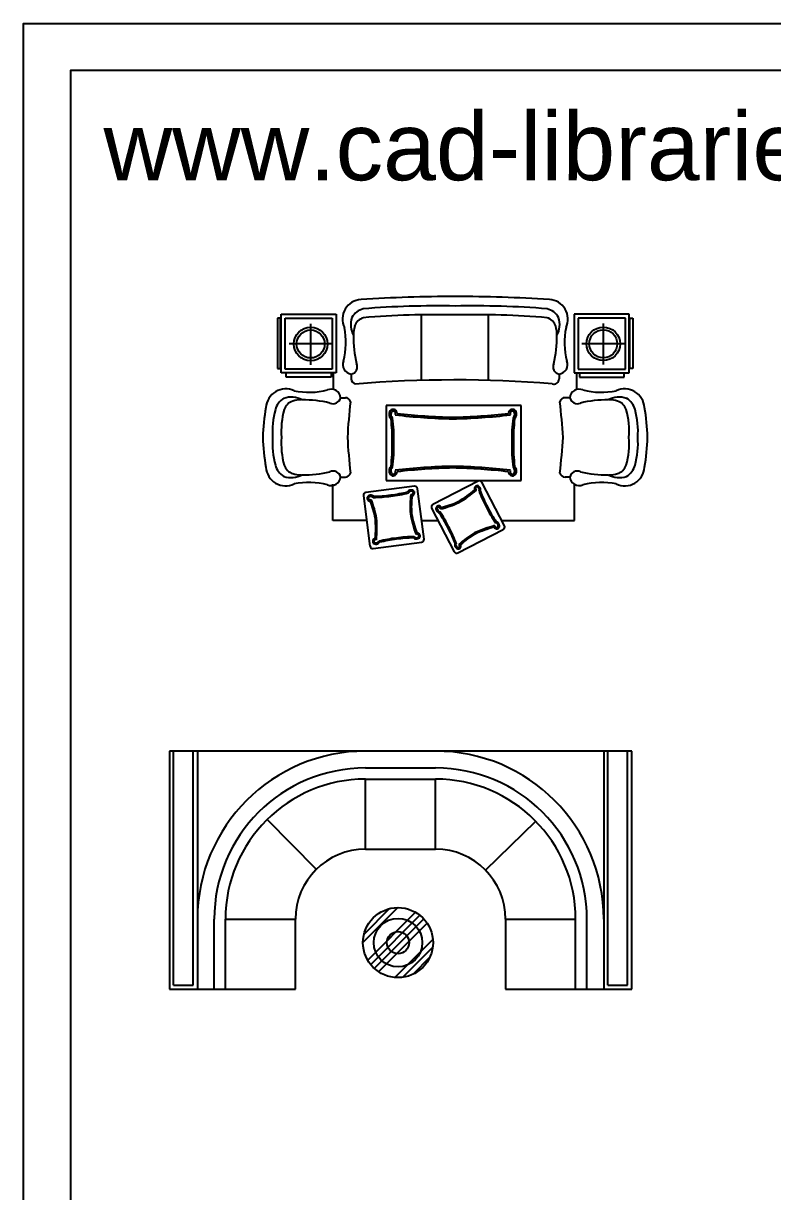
# Model space of a CAD drawing. Header units: inches. Extents: x 10.1 to 52.6, y 12.1 to 36.9.
# Drawn here: x 31.62 to 36.97, y 28.52 to 36.86 of the extents above; entities that cross this region are included whole.
import ezdxf

# ---------------------------------------------------------------- set-up
doc = ezdxf.new("R2010")
doc.units = ezdxf.units.IN
doc.header["$MEASUREMENT"] = 0
for name, color, linetype in [('02', 2, 'Continuous'), ('4', 4, 'Continuous'), ('kadrbm', 4, 'Continuous')]:
    doc.layers.add(name, color=color, linetype=linetype)
doc.styles.add('bmmm', font='swissel.ttf')

# ---------------------------------------------------------------- blocks, each defined once
blk = doc.blocks.new('kadrbm')
at = {"layer": 'kadrbm', "color": 4}
blk.add_lwpolyline([(0, 0), (0, 24.7972), (21, 24.7972), (21, 0), (0, 0)], close=True, dxfattribs=at)
blk.add_lwpolyline([(20.6631, 0.3257), (20.6631, 24.4603), (0.3369, 24.4603), (0.3369, 0.3257), (20.6631, 0.3257)], dxfattribs=at)
at = {"layer": 'kadrbm', "color": 211, "true_color": 0xf674fb, "style": 'bmmm'}
blk.add_text('www.cad-libraries.blogspot.com', height=0.485134, dxfattribs=at).set_placement((0.5726, 23.6772))

msp = doc.modelspace()

# ---------------------------------------------------------------- linework, layer by layer
at = {"layer": '02'}
for p, q in [((34.4619, 34.783), (34.4619, 34.315)), ((34.9383, 34.7831), (34.9383, 34.315)), ((33.4576, 34.76), (33.4351, 34.76)), ((33.4351, 34.76), (33.4351, 34.4)), ((33.4576, 34.4), (33.4576, 34.76)), ((33.4891, 34.76), (33.8266, 34.76)), ((33.4891, 34.3955), (33.4891, 34.76)), ((33.6719, 34.7199), (33.6719, 34.4266)), ((33.8266, 34.76), (33.8266, 34.3955)), ((35.5812, 34.76), (35.5812, 34.3955)), ((35.9187, 34.76), (35.5812, 34.76)), ((35.7609, 34.7208), (35.7609, 34.4275)), ((35.9187, 34.3955), (35.9187, 34.76)), ((35.9502, 34.4), (35.9502, 34.76)), ((35.9502, 34.76), (35.9727, 34.76)), ((35.9727, 34.76), (35.9727, 34.4)), ((33.8285, 34.5751), (33.5191, 34.5751)), ((35.9174, 34.576), (35.608, 34.576)), ((33.4351, 34.4), (33.4576, 34.4)), ((33.8266, 34.3955), (33.4891, 34.3955)), ((33.4981, 34.337), (33.4981, 34.3685)), ((33.8176, 34.3685), (33.8176, 34.337)), ((33.8351, 34.2503), (33.8351, 34.3685)), ((35.5727, 34.2503), (35.5727, 34.3685)), ((35.5812, 34.3955), (35.9187, 34.3955)), ((35.5902, 34.3685), (35.5902, 34.337)), ((35.9097, 34.337), (35.9097, 34.3685)), ((35.9727, 34.4), (35.9502, 34.4)), ((33.8176, 34.337), (33.4981, 34.337)), ((35.5902, 34.337), (35.9097, 34.337)), ((33.8301, 33.3157), (33.8314, 33.5735)), ((35.5561, 33.3157), (35.5547, 33.5735)), ((34.0717, 33.3157), (33.8301, 33.3157)), ((34.4641, 33.3157), (34.5804, 33.3157)), ((35.035, 33.3157), (35.5561, 33.3157)), ((32.6938, 29.9985), (32.6938, 31.6685)), ((32.8338, 29.9985), (32.8338, 31.6685)), ((35.7938, 29.9985), (35.7938, 31.6685)), ((35.9338, 29.9985), (35.9338, 31.6685)), ((34.0638, 31.5485), (34.5638, 31.5485)), ((34.0638, 31.4685), (34.5638, 31.4685)), ((34.0638, 30.9685), (34.0638, 31.4685)), ((34.5638, 30.9685), (34.5638, 31.4685)), ((33.7128, 30.8245), (33.3617, 31.1806)), ((34.9211, 30.8182), (35.2784, 31.168)), ((34.2954, 30.5515), (34.0457, 30.3017)), ((34.2349, 30.544), (34.0532, 30.3623)), ((32.9838, 29.9685), (32.9838, 30.4685)), ((33.0638, 30.4685), (33.5638, 30.4685)), ((34.4209, 30.5179), (34.0793, 30.1763)), ((34.4524, 30.4963), (34.1009, 30.1448)), ((34.4798, 30.4706), (34.1265, 30.1174)), ((34.5031, 30.441), (34.1562, 30.094)), ((35.0638, 30.4685), (35.5638, 30.4685)), ((35.5638, 29.9685), (35.5638, 30.4685)), ((35.6438, 29.9685), (35.6438, 30.4685)), ((34.5447, 30.3235), (34.2737, 30.0525)), ((34.5436, 30.2693), (34.3278, 30.0536)), ((34.5215, 30.1941), (34.403, 30.0757)), ((32.6938, 29.9985), (32.8338, 29.9985)), ((35.7938, 29.9985), (35.9338, 29.9985))]:
    msp.add_line(p, q, dxfattribs=at)
for centre, radius in [((33.6719, 34.5751), 0.12), ((35.7609, 34.576), 0.12), ((33.6719, 34.5751), 0.1), ((35.7609, 34.576), 0.1), ((34.2957, 30.3015), 0.173), ((34.2957, 30.3015), 0.0795)]:
    msp.add_circle(centre, radius, dxfattribs=at)
for centre, radius, start, end in [((34.0798, 34.6987), 0.131, 104.33173, 149.82009), ((34.5651, 28.522), 6.3248, 88.74226, 94.69516), ((34.5651, 28.459), 6.3248, 88.74226, 94.69516), ((34.8427, 28.522), 6.3248, 85.30484, 91.25774), ((34.8427, 28.459), 6.3248, 85.30484, 91.25774), ((35.328, 34.6987), 0.131, 30.17991, 75.66827), ((34.1191, 34.7129), 0.161, 161.28326, 209.11196), ((34.1388, 34.6498), 0.161, 161.28326, 183.3042), ((34.0779, 34.6709), 0.0967, 108.44315, 161.52166), ((35.3299, 34.6709), 0.0967, 18.47834, 71.55685), ((35.269, 34.6498), 0.161, 356.6958, 18.71674), ((35.2888, 34.7129), 0.161, 330.88804, 18.71674), ((34.7397, 34.6168), 0.7616, 178.66854, 193.7703), ((34.6681, 34.6168), 0.7616, 346.2297, 1.33146), ((33.9514, 34.4128), 0.0537, 281.35166, 25.01096), ((35.4565, 34.4128), 0.0537, 154.98904, 258.64834), ((33.5328, 34.0344), 0.161, 60.88804, 108.71674), ((35.875, 34.0344), 0.161, 71.28326, 119.11196), ((33.547, 34.0737), 0.131, 120.17991, 165.66827), ((33.5748, 34.0755), 0.0967, 108.47834, 161.55685), ((33.5958, 34.0147), 0.161, 86.6958, 108.71674), ((33.6288, 33.4137), 0.7616, 76.2297, 91.33146), ((33.8328, 34.2021), 0.0537, 244.98904, 348.64834), ((35.575, 34.2021), 0.0537, 191.35166, 295.01096), ((35.779, 33.4137), 0.7616, 88.66854, 103.7703), ((35.812, 34.0147), 0.161, 71.28326, 93.3042), ((35.833, 34.0755), 0.0967, 18.44315, 71.52166), ((35.8609, 34.0737), 0.131, 14.33173, 59.82009), ((33.9821, 33.9502), 0.5833, 164.50131, 184.12506), ((34.0452, 33.9502), 0.5833, 164.50131, 184.12506), ((34.2762, 34.0729), 0.0438, 133.6436, 226.6497), ((34.2762, 34.0729), 0.0321, 136.64934, 233.75294), ((34.26, 34.0784), 0.0296, 1.54797, 118.02895), ((32.8259, 33.8815), 1.4292, 359.58001, 6.40966), ((34.26, 34.0784), 0.018, 328.8796, 113.14804), ((32.8259, 33.8815), 1.4409, 359.58341, 6.5951), ((34.7813, 38.3884), 4.3489, 263.31856, 268.75678), ((34.7813, 38.3884), 4.3372, 263.48989, 268.75344), ((34.5926, 38.3884), 4.3372, 271.24656, 276.51011), ((34.5926, 38.3884), 4.3489, 271.24322, 276.68144), ((35.114, 34.0784), 0.0296, 61.97105, 178.45203), ((35.114, 34.0784), 0.018, 66.85196, 211.1204), ((36.5481, 33.8815), 1.4409, 173.4049, 180.41659), ((35.0977, 34.0729), 0.0321, 306.24706, 43.35066), ((36.5481, 33.8815), 1.4292, 173.59034, 180.41999), ((35.0977, 34.0729), 0.0438, 313.3503, 46.3564), ((35.3626, 33.9502), 0.5833, 355.87494, 15.49869), ((35.4257, 33.9502), 0.5833, 355.87494, 15.49869), ((33.9821, 33.8663), 0.5833, 175.87494, 195.49869), ((34.0452, 33.8663), 0.5833, 175.87494, 195.49869), ((32.8259, 33.8605), 1.4292, 353.59034, 0.41999), ((32.8259, 33.8605), 1.4409, 353.4049, 0.41659), ((36.5481, 33.8605), 1.4409, 179.58341, 186.5951), ((36.5481, 33.8605), 1.4292, 179.58001, 186.40966), ((35.3626, 33.8663), 0.5833, 344.50131, 4.12506), ((35.4257, 33.8663), 0.5833, 344.50131, 4.12506), ((33.547, 33.7428), 0.131, 194.33173, 239.82009), ((33.5748, 33.741), 0.0967, 198.44315, 251.52166), ((34.2762, 33.6691), 0.0438, 133.3503, 226.3564), ((34.2762, 33.6691), 0.0321, 126.24706, 223.35066), ((34.7813, 29.3536), 4.3489, 91.24322, 96.68144), ((34.5926, 29.3536), 4.3489, 83.31856, 88.75678), ((35.0977, 33.6691), 0.0321, 316.64934, 53.75294), ((35.0977, 33.6691), 0.0438, 313.6436, 46.6497), ((35.833, 33.741), 0.0967, 288.47834, 341.55685), ((35.8609, 33.7428), 0.131, 300.17991, 345.66827), ((33.5328, 33.7821), 0.161, 251.28326, 299.11196), ((33.5958, 33.8018), 0.161, 251.28326, 273.3042), ((33.6288, 34.4028), 0.7616, 268.66854, 283.7703), ((33.8328, 33.6144), 0.0537, 11.35166, 115.01096), ((34.26, 33.6636), 0.0296, 241.97105, 358.45203), ((34.26, 33.6636), 0.018, 246.85196, 31.1204), ((34.7813, 29.3536), 4.3372, 91.24656, 96.51011), ((34.5926, 29.3536), 4.3372, 83.48989, 88.75344), ((35.114, 33.6636), 0.0296, 181.54797, 298.02895), ((35.114, 33.6636), 0.018, 148.8796, 293.14804), ((35.575, 33.6144), 0.0537, 64.98904, 168.64834), ((35.779, 34.4028), 0.7616, 256.2297, 271.33146), ((35.875, 33.7821), 0.161, 240.88804, 288.71674), ((35.812, 33.8018), 0.161, 266.6958, 288.71674), ((34.3898, 33.5008), 0.0315, 51.04887, 144.05497), ((34.333, 34.1304), 0.7857, 299.99645, 310.49263), ((34.3093, 34.1734), 0.8432, 299.90576, 310.38811), ((34.8624, 33.5422), 0.0213, 89.45989, 205.94087), ((34.8624, 33.5422), 0.0129, 94.3408, 238.60924), ((34.8538, 33.5333), 0.0231, 333.7359, 70.8395), ((34.8538, 33.5333), 0.0315, 340.83914, 73.84524), ((34.0962, 33.4744), 0.0213, 159.37631, 275.8573), ((34.1016, 33.4633), 0.0315, 50.75556, 143.76166), ((34.0962, 33.4744), 0.0129, 164.25723, 308.52567), ((34.1016, 33.4633), 0.0231, 43.65233, 140.75593), ((33.521, 33.2196), 0.6228, 10.23074, 22.02127), ((33.4734, 33.2121), 0.6794, 10.10575, 21.7848), ((34.1037, 34.5166), 1.0374, 270.81016, 277.82185), ((34.1037, 34.5166), 1.029, 270.9956, 277.82525), ((34.1186, 34.5185), 1.029, 276.98528, 283.81493), ((34.1186, 34.5185), 1.0374, 276.98868, 284.00037), ((34.3898, 33.5008), 0.0231, 54.0546, 151.15821), ((35.0614, 33.4185), 0.6794, 173.02574, 184.70478), ((34.3923, 33.5129), 0.0129, 246.28487, 30.55331), ((35.0135, 33.4136), 0.6228, 172.78926, 184.57979), ((34.3923, 33.5129), 0.0213, 278.95324, 35.43422), ((34.4659, 34.0159), 0.6228, 282.87283, 294.66337), ((35.8437, 33.893), 1.0374, 200.89374, 207.90543), ((35.8437, 33.893), 1.029, 201.07918, 207.90883), ((35.2152, 33.5067), 0.8432, 189.82219, 200.30454), ((35.1666, 33.4992), 0.7857, 189.91287, 200.40906), ((34.5982, 33.4003), 0.0315, 161.13244, 254.13854), ((34.586, 33.3984), 0.0213, 29.03681, 145.51779), ((34.5982, 33.4003), 0.0231, 164.13818, 261.24178), ((34.586, 33.3984), 0.0129, 356.36844, 140.63688), ((33.7355, 32.7961), 1.029, 27.06885, 33.89851), ((33.7355, 32.7961), 1.0374, 27.07225, 34.08395), ((34.4448, 34.0592), 0.6794, 283.10931, 294.78836), ((35.8507, 33.8796), 1.0374, 207.07225, 214.08395), ((35.8507, 33.8796), 1.029, 207.06885, 213.89851), ((33.351, 33.2632), 0.7857, 354.40147, 4.89766), ((33.3022, 33.258), 0.8432, 354.50599, 4.98834), ((35.1997, 32.4621), 0.8432, 104.58957, 115.07192), ((35.0002, 33.2773), 0.0129, 176.36844, 320.63688), ((34.988, 33.2754), 0.0231, 344.13818, 81.24178), ((34.988, 33.2754), 0.0315, 341.13244, 74.13854), ((34.4249, 32.1618), 1.0374, 90.81016, 97.82185), ((34.427, 33.215), 0.0315, 230.75556, 323.76166), ((34.427, 33.215), 0.0231, 223.65233, 320.75593), ((34.4324, 33.2039), 0.0129, 344.25723, 128.52567), ((34.4324, 33.2039), 0.0213, 339.37631, 95.8573), ((33.7424, 32.7827), 1.029, 21.07918, 27.90883), ((33.7424, 32.7827), 1.0374, 20.89374, 27.90543), ((35.184, 32.6386), 0.6794, 120.18932, 131.86837), ((35.1606, 32.6808), 0.6228, 120.31432, 132.10485), ((35.1781, 32.5062), 0.7857, 104.48505, 114.98124), ((35.0002, 33.2773), 0.0213, 209.03681, 325.51779), ((34.1363, 33.1654), 0.0213, 98.95324, 215.43422), ((34.1387, 33.1776), 0.0315, 231.04887, 324.05497), ((34.1363, 33.1654), 0.0129, 66.28487, 210.55331), ((34.1387, 33.1776), 0.0231, 234.0546, 331.15821), ((34.41, 32.1598), 1.0374, 96.98868, 104.00037), ((34.41, 32.1598), 1.029, 96.98528, 103.81493), ((34.4249, 32.1618), 1.029, 90.9956, 97.82525), ((34.7324, 33.1424), 0.0315, 160.83914, 253.84524), ((34.7324, 33.1424), 0.0231, 153.7359, 250.8395), ((34.7238, 33.1335), 0.0213, 269.45989, 25.94087), ((34.7238, 33.1335), 0.0129, 274.3408, 58.60924), ((34.0638, 30.4685), 1.08, 90, 180), ((34.5638, 30.4685), 1.08, 0, 90), ((34.0638, 30.4685), 1, 90, 180), ((34.5638, 30.4685), 1, 0, 90)]:
    msp.add_arc(centre, radius, start, end, dxfattribs=at)
at = {"layer": '4'}
for p, q in [((33.4621, 34.787), (33.8536, 34.787)), ((33.4621, 34.3685), (33.4621, 34.787)), ((33.8536, 34.787), (33.8536, 34.3685)), ((35.5542, 34.787), (35.5542, 34.3685)), ((35.9457, 34.787), (35.5542, 34.787)), ((35.9457, 34.3685), (35.9457, 34.787)), ((33.8536, 34.3685), (33.4621, 34.3685)), ((33.9619, 34.3602), (33.9619, 34.3258)), ((35.4459, 34.3602), (35.4459, 34.3258)), ((35.5542, 34.3685), (35.9457, 34.3685)), ((33.8855, 34.1915), (33.9198, 34.1915)), ((35.1742, 34.136), (34.212, 34.136)), ((34.212, 34.136), (34.212, 33.5995)), ((35.1742, 33.5995), (35.1742, 34.136)), ((35.5223, 34.1915), (35.488, 34.1915)), ((33.8855, 33.625), (33.9198, 33.625)), ((35.5223, 33.625), (35.488, 33.625)), ((34.4126, 33.559), (34.0658, 33.5139)), ((34.212, 33.5995), (35.1742, 33.5995)), ((34.4815, 33.1812), (34.4347, 33.542)), ((34.8669, 33.5961), (34.5441, 33.4282)), ((35.0548, 33.2776), (34.8934, 33.5878)), ((34.0488, 33.4918), (34.0957, 33.131)), ((34.5357, 33.4017), (34.6971, 33.0915)), ((34.7237, 33.0831), (35.0464, 33.251)), ((34.1178, 33.1141), (34.4646, 33.1591)), ((32.6638, 31.6685), (32.6638, 29.9685)), ((35.9638, 31.6685), (32.6638, 31.6685)), ((32.8638, 31.6685), (32.8638, 29.9685)), ((35.7638, 31.6685), (35.7638, 29.9685)), ((35.9638, 29.9685), (35.9638, 31.6685)), ((34.0638, 30.9685), (34.5638, 30.9685)), ((33.0638, 29.9685), (33.0638, 30.4685)), ((33.5638, 29.9685), (33.5638, 30.4685)), ((35.0638, 30.4685), (35.0638, 29.9685)), ((32.6638, 29.9685), (33.5638, 29.9685)), ((35.0638, 29.9685), (35.9638, 29.9685))]:
    msp.add_line(p, q, dxfattribs=at)
msp.add_circle((34.2957, 30.3015), 0.25, dxfattribs=at)
for centre, radius, start, end in [((34.0401, 34.7521), 0.1408, 93.36626, 205.4192), ((34.7779, 22.492), 12.423, 90.34149, 93.44322), ((34.6299, 22.492), 12.423, 86.55678, 89.65851), ((35.3677, 34.7521), 0.1408, 334.5808, 86.63374), ((33.3749, 34.5857), 0.5483, 346.02111, 11.13663), ((36.0329, 34.5857), 0.5483, 168.86337, 193.97889), ((33.9677, 34.4263), 0.0664, 155.98586, 265.04754), ((35.4401, 34.4263), 0.0664, 274.95246, 24.01414), ((33.9996, 34.3258), 0.0377, 180, 256.52709), ((34.6997, 25.6539), 8.6643, 85.39145, 94.69317), ((35.4082, 34.3258), 0.0377, 250.89584, 0), ((33.4936, 34.1133), 0.1408, 64.5808, 176.63374), ((33.6599, 34.7785), 0.5483, 258.86337, 283.97889), ((33.8194, 34.1858), 0.0664, 4.95246, 114.01414), ((35.5884, 34.1858), 0.0664, 65.98586, 175.04754), ((35.7479, 34.7785), 0.5483, 256.02111, 281.13663), ((35.9142, 34.1133), 0.1408, 3.36626, 115.4192), ((34.5969, 33.8843), 1.2663, 169.19959, 178.91735), ((33.9198, 34.1538), 0.0377, 13.47291, 90), ((38.2777, 33.6607), 4.3503, 173.37527, 176.73852), ((35.488, 34.1538), 0.0377, 90, 166.52709), ((31.1302, 33.6607), 4.3503, 3.26148, 6.62473), ((34.8109, 33.8843), 1.2663, 1.08265, 10.80041), ((34.5969, 33.9322), 1.2663, 181.08265, 190.80041), ((38.2777, 34.1557), 4.3503, 183.26148, 186.62473), ((31.1302, 34.1557), 4.3503, 353.37527, 356.73852), ((34.8109, 33.9322), 1.2663, 349.19959, 358.91735), ((33.4936, 33.7031), 0.1408, 183.36626, 295.4192), ((35.9142, 33.7031), 0.1408, 244.5808, 356.63374), ((33.8194, 33.6307), 0.0664, 245.98586, 355.04754), ((33.9198, 33.6626), 0.0377, 270, 346.52709), ((35.488, 33.6626), 0.0377, 193.47291, 270), ((35.5884, 33.6307), 0.0664, 184.95246, 294.01414), ((33.6599, 33.038), 0.5483, 76.02111, 101.13663), ((34.4151, 33.5394), 0.0197, 7.40527, 97.40527), ((34.876, 33.5787), 0.0197, 27.48884, 117.48884), ((35.7479, 33.038), 0.5483, 78.86337, 103.97889), ((34.0684, 33.4944), 0.0197, 97.40527, 187.40527), ((34.5532, 33.4107), 0.0197, 117.48884, 207.48884), ((35.0374, 33.2685), 0.0197, 297.48884, 27.48884), ((34.1153, 33.1336), 0.0197, 187.40527, 277.40527), ((34.462, 33.1786), 0.0197, 277.40527, 7.40527), ((34.7146, 33.1005), 0.0197, 207.48884, 297.48884), ((34.0638, 30.4685), 1.2, 90, 180), ((34.5638, 30.4685), 1.2, 0, 90), ((34.0638, 30.4685), 0.5, 90, 180), ((34.5638, 30.4685), 0.5, 0, 90)]:
    msp.add_arc(centre, radius, start, end, dxfattribs=at)

# ---------------------------------------------------------------- block references
at = {"layer": 'kadrbm'}
msp.add_blockref('kadrbm', (31.6213, 12.0665), dxfattribs=at)

doc.saveas('drawing.dxf')
